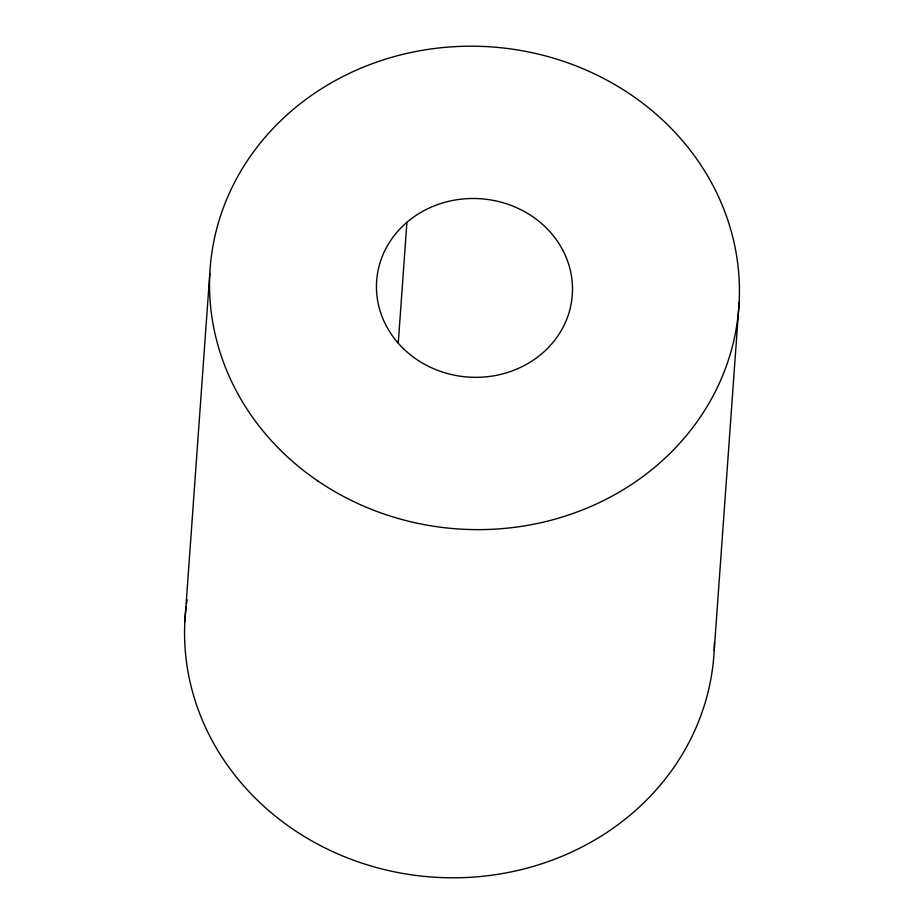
<?xml version="1.0" encoding="UTF-8"?>
<svg xmlns="http://www.w3.org/2000/svg" width="924" height="924" viewBox="0 0 924 924"><rect width="100%" height="100%" fill="white"/><g stroke="black" fill="none" stroke-linecap="round" stroke-linejoin="round"><path stroke-width="1.39" d="M184.846 621.76L209.794 273.596M398.256 343.151L406.918 222.291M714.206 650.404L739.154 302.24M714.46 642.134A265.072 241.591 4.1 0 1 433.552 877.153A265.072 241.591 4.1 0 1 186.128 606.641M186.475 603.903A265.072 241.591 4.1 0 1 187.064 599.803M317.844 480.965A265.072 241.591 4.1 0 0 737.872 317.359A265.072 241.591 4.1 0 0 367.717 65.419A265.072 241.591 4.1 0 0 317.844 480.965M403.442 348.683A98.083 89.385 4.1 0 0 568.503 314.356A98.083 89.385 4.1 0 0 451.489 200.704A98.083 89.385 4.1 0 0 403.442 348.683"/></g></svg>
